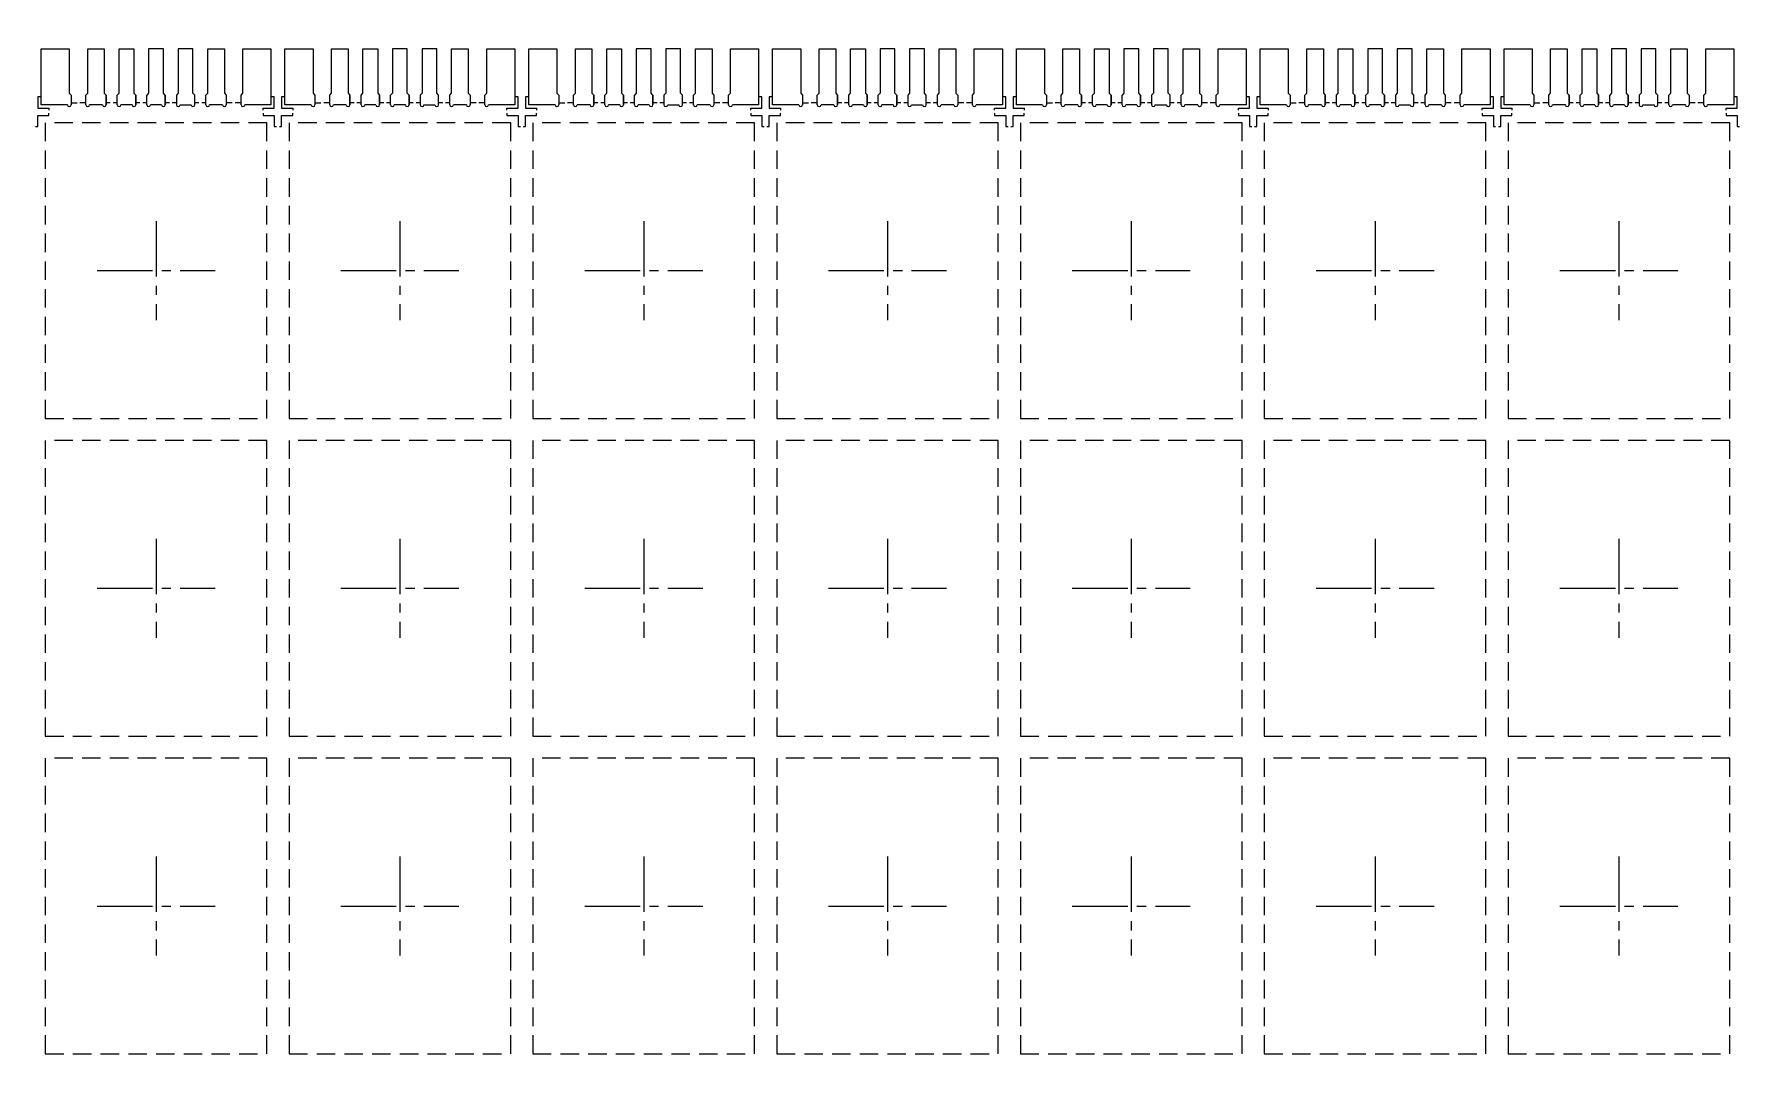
# Model space of a CAD drawing. Extents: x 1532 to 1650, y 120 to 288.
# Drawn here: x 1582.41 to 1605.51, y 253.35 to 267.3 of the extents above; entities that cross this region are included whole.
import ezdxf

# ---------------------------------------------------------------- set-up
doc = ezdxf.new("R2010")
doc.units = 0
doc.header["$MEASUREMENT"] = 0
for name, pattern in [('CENTER', [2, 1.25, -0.25, 0.25, -0.25]), ('CENTER2', [1.125, 0.75, -0.125, 0.125, -0.125]), ('HIDDEN', [0.375, 0.25, -0.125])]:
    doc.linetypes.add(name, pattern=pattern)
for name, color, linetype in [('LFBOTTOM', 4, 'Continuous'), ('LFTOP', 7, 'Continuous'), ('中心线', 1, 'CENTER2'), ('标注', 4, 'Continuous')]:
    doc.layers.add(name, color=color, linetype=linetype)
doc.layers.add('PKG', color=2, linetype='CENTER', lineweight=35)
doc.styles.add('SIMPLEX', font='SIMPLEX')
doc.dimstyles.new('2-0', dxfattribs={"dimtxt": 0.08, "dimasz": 0.12, "dimexe": 0.05, "dimexo": 0.025, "dimgap": 0.025, "dimtad": 0, "dimdec": 3, "dimzin": 1, "dimdsep": 46, "dimtxsty": 'SIMPLEX', "dimcen": 0.05, "dimadec": 0, "dimazin": 0, "dimtfac": 1, "dimtdec": 3, "dimtmove": 0, "dimatfit": 3, "dimfxl": 1, "dimarcsym": 0})

# ---------------------------------------------------------------- blocks, each defined once
blk = doc.blocks.new('*D2')
at = {"layer": 'Defpoints', "color": 0, "transparency": 16777216}
for p in [(1032.654, -491.735), (1040.022, -491.735), (1074.872, -518.035)]:
    blk.add_point(p, dxfattribs=at)
at = {"layer": '标注', "color": 0, "lineweight": -2, "transparency": 16777216}
for p, q in [((1033.654, -491.735), (1032.654, -491.735)), ((1034.654, -491.735), (1033.654, -491.735)), ((1039.872, -491.735), (1034.654, -491.735))]:
    blk.add_line(p, q, dxfattribs=at)
at = {"layer": '标注', "color": 0, "lineweight": 0, "transparency": 16777216, "insert": (1028.79, -491.735), "char_height": 1.5, "attachment_point": 5, "style": 'SIMPLEX'}
blk.add_mtext('26.300', dxfattribs=at)
blk = doc.blocks.new('*D4')
at = {"layer": 'Defpoints', "color": 0, "transparency": 16777216}
for p in [(1032.654, -486.035), (1040.022, -486.035), (1074.872, -518.035)]:
    blk.add_point(p, dxfattribs=at)
at = {"layer": '标注', "color": 0, "lineweight": -2, "transparency": 16777216}
for p, q in [((1033.654, -486.035), (1032.654, -486.035)), ((1034.654, -486.035), (1033.654, -486.035)), ((1039.872, -486.035), (1034.654, -486.035))]:
    blk.add_line(p, q, dxfattribs=at)
at = {"layer": '标注', "color": 0, "lineweight": 0, "transparency": 16777216, "insert": (1024.647, -486.035), "char_height": 1.5, "attachment_point": 5, "style": 'SIMPLEX'}
blk.add_mtext('32.000%%P0.300', dxfattribs=at)
blk = doc.blocks.new('*D5')
at = {"layer": 'Defpoints', "color": 0, "transparency": 16777216}
for p in [(1032.654, -484.06), (1074.47, -484.42), (1074.872, -518.035)]:
    blk.add_point(p, dxfattribs=at)
at = {"layer": '标注', "color": 0, "lineweight": -2, "transparency": 16777216}
for p, q in [((1033.654, -484.06), (1032.654, -484.06)), ((1034.654, -484.42), (1033.654, -484.06)), ((1073.47, -484.42), (1034.654, -484.42))]:
    blk.add_line(p, q, dxfattribs=at)
at = {"layer": '标注', "color": 0, "lineweight": 0, "transparency": 16777216, "insert": (1028.583, -484.06), "char_height": 1.5, "attachment_point": 5, "style": 'SIMPLEX'}
blk.add_mtext('33.615', dxfattribs=at)
blk = doc.blocks.new('*D21')
at = {"layer": 'Defpoints', "color": 0, "transparency": 16777216}
for p in [(1032.654, -481.536), (1041.022, -483.035), (1074.872, -518.035)]:
    blk.add_point(p, dxfattribs=at)
at = {"layer": '标注', "color": 0, "lineweight": -2, "transparency": 16777216}
for p, q in [((1033.654, -481.536), (1032.654, -481.536)), ((1034.654, -483.035), (1033.654, -481.536)), ((1040.872, -483.035), (1034.654, -483.035))]:
    blk.add_line(p, q, dxfattribs=at)
at = {"layer": '标注', "color": 0, "lineweight": 0, "transparency": 16777216, "insert": (1028.79, -481.536), "char_height": 1.5, "attachment_point": 5, "style": 'SIMPLEX'}
blk.add_mtext('35.000', dxfattribs=at)
blk = doc.blocks.new('*D25')
at = {"layer": 'Defpoints', "color": 0, "transparency": 16777216}
for p in [(1105.622, -491.735), (1109.294, -491.735), (1074.872, -518.035)]:
    blk.add_point(p, dxfattribs=at)
at = {"layer": '标注', "color": 0, "lineweight": -2, "transparency": 16777216}
blk.add_line((1105.772, -491.735), (1109.294, -491.735), dxfattribs=at)
at = {"layer": '标注', "color": 0, "lineweight": 0, "transparency": 16777216, "insert": (1113.158, -491.735), "char_height": 1.5, "attachment_point": 5, "style": 'SIMPLEX'}
blk.add_mtext('26.300', dxfattribs=at)

msp = doc.modelspace()

# ---------------------------------------------------------------- linework, layer by layer
at = {"layer": 'LFBOTTOM', "linetype": 'HIDDEN', "lineweight": 0}
for p, q in [((1582.908, 266.3659), (1582.989, 266.3659)), ((1583.108, 266.3659), (1583.027, 266.3659)), ((1586.208, 266.3659), (1586.289, 266.3659)), ((1586.408, 266.3659), (1586.327, 266.3659)), ((1589.508, 266.3659), (1589.589, 266.3659)), ((1589.708, 266.3659), (1589.627, 266.3659)), ((1592.808, 266.3659), (1592.889, 266.3659)), ((1593.008, 266.3659), (1592.927, 266.3659)), ((1596.108, 266.3659), (1596.189, 266.3659)), ((1596.308, 266.3659), (1596.227, 266.3659)), ((1599.408, 266.3659), (1599.489, 266.3659)), ((1599.608, 266.3659), (1599.527, 266.3659)), ((1602.708, 266.3659), (1602.789, 266.3659)), ((1602.908, 266.3659), (1602.827, 266.3659))]:
    msp.add_line(p, q, dxfattribs=at)
at = {"layer": 'LFBOTTOM', "lineweight": 0}
for points in [[(1582.503, 266.4459), (1582.458, 266.4459), (1582.458, 266.2959), (1582.608, 266.2959), (1582.608, 266.2649)], [(1585.508, 266.2649), (1585.508, 266.2959), (1585.658, 266.2959), (1585.658, 266.4459), (1585.613, 266.4459)], [(1585.803, 266.4459), (1585.758, 266.4459), (1585.758, 266.2959), (1585.908, 266.2959), (1585.908, 266.2649)], [(1588.808, 266.2649), (1588.808, 266.2959), (1588.958, 266.2959), (1588.958, 266.4459), (1588.913, 266.4459)], [(1589.103, 266.4459), (1589.058, 266.4459), (1589.058, 266.2959), (1589.208, 266.2959), (1589.208, 266.2649)], [(1592.108, 266.2649), (1592.108, 266.2959), (1592.258, 266.2959), (1592.258, 266.4459), (1592.213, 266.4459)], [(1592.403, 266.4459), (1592.358, 266.4459), (1592.358, 266.2959), (1592.508, 266.2959), (1592.508, 266.2649)], [(1595.408, 266.2649), (1595.408, 266.2959), (1595.558, 266.2959), (1595.558, 266.4459), (1595.513, 266.4459)], [(1595.703, 266.4459), (1595.658, 266.4459), (1595.658, 266.2959), (1595.808, 266.2959), (1595.808, 266.2649)], [(1598.708, 266.2649), (1598.708, 266.2959), (1598.858, 266.2959), (1598.858, 266.4459), (1598.813, 266.4459)], [(1599.003, 266.4459), (1598.958, 266.4459), (1598.958, 266.2959), (1599.108, 266.2959), (1599.108, 266.2649)], [(1602.008, 266.2649), (1602.008, 266.2959), (1602.158, 266.2959), (1602.158, 266.4459), (1602.113, 266.4459)], [(1602.303, 266.4459), (1602.258, 266.4459), (1602.258, 266.2959), (1602.408, 266.2959), (1602.408, 266.2649)], [(1605.308, 266.2649), (1605.308, 266.2959), (1605.458, 266.2959), (1605.458, 266.4459), (1605.413, 266.4459)], [(1582.427, 266.0459), (1582.458, 266.0459), (1582.458, 266.1959), (1582.608, 266.1959), (1582.608, 266.2269)], [(1585.508, 266.2269), (1585.508, 266.1959), (1585.658, 266.1959), (1585.658, 266.0459), (1585.689, 266.0459)], [(1585.727, 266.0459), (1585.758, 266.0459), (1585.758, 266.1959), (1585.908, 266.1959), (1585.908, 266.2269)], [(1588.808, 266.2269), (1588.808, 266.1959), (1588.958, 266.1959), (1588.958, 266.0459), (1588.989, 266.0459)], [(1589.027, 266.0459), (1589.058, 266.0459), (1589.058, 266.1959), (1589.208, 266.1959), (1589.208, 266.2269)], [(1592.108, 266.2269), (1592.108, 266.1959), (1592.258, 266.1959), (1592.258, 266.0459), (1592.289, 266.0459)], [(1592.327, 266.0459), (1592.358, 266.0459), (1592.358, 266.1959), (1592.508, 266.1959), (1592.508, 266.2269)], [(1595.408, 266.2269), (1595.408, 266.1959), (1595.558, 266.1959), (1595.558, 266.0459), (1595.589, 266.0459)], [(1595.627, 266.0459), (1595.658, 266.0459), (1595.658, 266.1959), (1595.808, 266.1959), (1595.808, 266.2269)], [(1598.708, 266.2269), (1598.708, 266.1959), (1598.858, 266.1959), (1598.858, 266.0459), (1598.889, 266.0459)], [(1598.927, 266.0459), (1598.958, 266.0459), (1598.958, 266.1959), (1599.108, 266.1959), (1599.108, 266.2269)], [(1602.008, 266.2269), (1602.008, 266.1959), (1602.158, 266.1959), (1602.158, 266.0459), (1602.189, 266.0459)], [(1602.227, 266.0459), (1602.258, 266.0459), (1602.258, 266.1959), (1602.408, 266.1959), (1602.408, 266.2269)], [(1605.308, 266.2269), (1605.308, 266.1959), (1605.458, 266.1959), (1605.458, 266.0459), (1605.489, 266.0459)]]:
    msp.add_lwpolyline(points, dxfattribs=at)
at = {"layer": 'LFBOTTOM', "linetype": 'ByBlock', "lineweight": 0}
for points in [[(1583.439, 266.3659), (1583.383, 266.3659)], [(1583.533, 266.3659), (1583.477, 266.3659)], [(1583.839, 266.3659), (1583.783, 266.3659)], [(1583.933, 266.3659), (1583.877, 266.3659)], [(1584.239, 266.3659), (1584.183, 266.3659)], [(1584.333, 266.3659), (1584.277, 266.3659)], [(1584.639, 266.3659), (1584.583, 266.3659)], [(1584.733, 266.3659), (1584.677, 266.3659)], [(1585.089, 266.3659), (1585.008, 266.3659)], [(1585.208, 266.3659), (1585.127, 266.3659)], [(1586.739, 266.3659), (1586.683, 266.3659)], [(1586.833, 266.3659), (1586.777, 266.3659)], [(1587.139, 266.3659), (1587.083, 266.3659)], [(1587.233, 266.3659), (1587.177, 266.3659)], [(1587.539, 266.3659), (1587.483, 266.3659)], [(1587.633, 266.3659), (1587.577, 266.3659)], [(1587.939, 266.3659), (1587.883, 266.3659)], [(1588.033, 266.3659), (1587.977, 266.3659)], [(1588.389, 266.3659), (1588.308, 266.3659)], [(1588.508, 266.3659), (1588.427, 266.3659)], [(1590.039, 266.3659), (1589.983, 266.3659)], [(1590.133, 266.3659), (1590.077, 266.3659)], [(1590.439, 266.3659), (1590.383, 266.3659)], [(1590.533, 266.3659), (1590.477, 266.3659)], [(1590.839, 266.3659), (1590.783, 266.3659)], [(1590.933, 266.3659), (1590.877, 266.3659)], [(1591.239, 266.3659), (1591.183, 266.3659)], [(1591.333, 266.3659), (1591.277, 266.3659)], [(1591.689, 266.3659), (1591.608, 266.3659)], [(1591.808, 266.3659), (1591.727, 266.3659)], [(1593.339, 266.3659), (1593.283, 266.3659)], [(1593.433, 266.3659), (1593.377, 266.3659)], [(1593.739, 266.3659), (1593.683, 266.3659)], [(1593.833, 266.3659), (1593.777, 266.3659)], [(1594.139, 266.3659), (1594.083, 266.3659)], [(1594.233, 266.3659), (1594.177, 266.3659)], [(1594.539, 266.3659), (1594.483, 266.3659)], [(1594.633, 266.3659), (1594.577, 266.3659)], [(1594.989, 266.3659), (1594.908, 266.3659)], [(1595.108, 266.3659), (1595.027, 266.3659)], [(1596.639, 266.3659), (1596.583, 266.3659)], [(1596.733, 266.3659), (1596.677, 266.3659)], [(1597.039, 266.3659), (1596.983, 266.3659)], [(1597.133, 266.3659), (1597.077, 266.3659)], [(1597.439, 266.3659), (1597.383, 266.3659)], [(1597.533, 266.3659), (1597.477, 266.3659)], [(1597.839, 266.3659), (1597.783, 266.3659)], [(1597.933, 266.3659), (1597.877, 266.3659)], [(1598.289, 266.3659), (1598.208, 266.3659)], [(1598.408, 266.3659), (1598.327, 266.3659)], [(1599.939, 266.3659), (1599.883, 266.3659)], [(1600.033, 266.3659), (1599.977, 266.3659)], [(1600.339, 266.3659), (1600.283, 266.3659)], [(1600.433, 266.3659), (1600.377, 266.3659)], [(1600.739, 266.3659), (1600.683, 266.3659)], [(1600.833, 266.3659), (1600.777, 266.3659)], [(1601.139, 266.3659), (1601.083, 266.3659)], [(1601.233, 266.3659), (1601.177, 266.3659)], [(1601.589, 266.3659), (1601.508, 266.3659)], [(1601.708, 266.3659), (1601.627, 266.3659)], [(1603.239, 266.3659), (1603.183, 266.3659)], [(1603.333, 266.3659), (1603.277, 266.3659)], [(1603.639, 266.3659), (1603.583, 266.3659)], [(1603.733, 266.3659), (1603.677, 266.3659)], [(1604.039, 266.3659), (1603.983, 266.3659)], [(1604.133, 266.3659), (1604.077, 266.3659)], [(1604.439, 266.3659), (1604.383, 266.3659)], [(1604.533, 266.3659), (1604.477, 266.3659)], [(1604.889, 266.3659), (1604.808, 266.3659)], [(1605.008, 266.3659), (1604.927, 266.3659)]]:
    msp.add_lwpolyline(points, dxfattribs=at)
at = {"layer": 'LFTOP', "linetype": 'ByBlock', "lineweight": 0}
for p, q in [((1582.503, 266.3409), (1582.503, 267.0959)), ((1582.503, 267.0959), (1582.883, 267.0959)), ((1582.883, 267.0959), (1582.883, 266.4959)), ((1583.133, 266.4959), (1583.133, 267.0959)), ((1583.133, 267.0959), (1583.358, 267.0959)), ((1583.358, 267.0959), (1583.358, 266.4959)), ((1583.558, 266.4959), (1583.558, 267.0959)), ((1583.558, 267.0959), (1583.758, 267.0959)), ((1583.758, 267.0959), (1583.758, 266.4959)), ((1584.158, 267.0959), (1583.958, 267.0959)), ((1583.958, 267.0959), (1583.958, 266.4959)), ((1584.158, 266.4959), (1584.158, 267.0959)), ((1584.558, 267.0959), (1584.358, 267.0959)), ((1584.358, 267.0959), (1584.358, 266.4959)), ((1584.558, 266.4959), (1584.558, 267.0959)), ((1584.758, 267.0959), (1584.983, 267.0959)), ((1584.758, 266.4959), (1584.758, 267.0959)), ((1584.983, 267.0959), (1584.983, 266.4959)), ((1585.233, 266.4959), (1585.233, 267.0959)), ((1585.233, 267.0959), (1585.613, 267.0959)), ((1585.613, 267.0959), (1585.613, 266.3409)), ((1585.803, 266.3409), (1585.803, 267.0959)), ((1585.803, 267.0959), (1586.183, 267.0959)), ((1586.183, 267.0959), (1586.183, 266.4959)), ((1586.433, 266.4959), (1586.433, 267.0959)), ((1586.433, 267.0959), (1586.658, 267.0959)), ((1586.658, 267.0959), (1586.658, 266.4959)), ((1586.858, 266.4959), (1586.858, 267.0959)), ((1586.858, 267.0959), (1587.058, 267.0959)), ((1587.058, 267.0959), (1587.058, 266.4959)), ((1587.458, 267.0959), (1587.258, 267.0959)), ((1587.258, 267.0959), (1587.258, 266.4959)), ((1587.458, 266.4959), (1587.458, 267.0959)), ((1587.858, 267.0959), (1587.658, 267.0959)), ((1587.658, 267.0959), (1587.658, 266.4959)), ((1587.858, 266.4959), (1587.858, 267.0959)), ((1588.058, 267.0959), (1588.283, 267.0959)), ((1588.058, 266.4959), (1588.058, 267.0959)), ((1588.283, 267.0959), (1588.283, 266.4959)), ((1588.533, 266.4959), (1588.533, 267.0959)), ((1588.533, 267.0959), (1588.913, 267.0959)), ((1588.913, 267.0959), (1588.913, 266.3409)), ((1589.103, 266.3409), (1589.103, 267.0959)), ((1589.103, 267.0959), (1589.483, 267.0959)), ((1589.483, 267.0959), (1589.483, 266.4959)), ((1589.733, 266.4959), (1589.733, 267.0959)), ((1589.733, 267.0959), (1589.958, 267.0959)), ((1589.958, 267.0959), (1589.958, 266.4959)), ((1590.158, 266.4959), (1590.158, 267.0959)), ((1590.158, 267.0959), (1590.358, 267.0959)), ((1590.358, 267.0959), (1590.358, 266.4959)), ((1590.758, 267.0959), (1590.558, 267.0959)), ((1590.558, 267.0959), (1590.558, 266.4959)), ((1590.758, 266.4959), (1590.758, 267.0959)), ((1591.158, 267.0959), (1590.958, 267.0959)), ((1590.958, 267.0959), (1590.958, 266.4959)), ((1591.158, 266.4959), (1591.158, 267.0959)), ((1591.358, 267.0959), (1591.583, 267.0959)), ((1591.358, 266.4959), (1591.358, 267.0959)), ((1591.583, 267.0959), (1591.583, 266.4959)), ((1591.833, 266.4959), (1591.833, 267.0959)), ((1591.833, 267.0959), (1592.213, 267.0959)), ((1592.213, 267.0959), (1592.213, 266.3409)), ((1592.403, 266.3409), (1592.403, 267.0959)), ((1592.403, 267.0959), (1592.783, 267.0959)), ((1592.783, 267.0959), (1592.783, 266.4959)), ((1593.033, 266.4959), (1593.033, 267.0959)), ((1593.033, 267.0959), (1593.258, 267.0959)), ((1593.258, 267.0959), (1593.258, 266.4959)), ((1593.458, 266.4959), (1593.458, 267.0959)), ((1593.458, 267.0959), (1593.658, 267.0959)), ((1593.658, 267.0959), (1593.658, 266.4959)), ((1594.058, 267.0959), (1593.858, 267.0959)), ((1593.858, 267.0959), (1593.858, 266.4959)), ((1594.058, 266.4959), (1594.058, 267.0959)), ((1594.458, 267.0959), (1594.258, 267.0959)), ((1594.258, 267.0959), (1594.258, 266.4959)), ((1594.458, 266.4959), (1594.458, 267.0959)), ((1594.658, 267.0959), (1594.883, 267.0959)), ((1594.658, 266.4959), (1594.658, 267.0959)), ((1594.883, 267.0959), (1594.883, 266.4959)), ((1595.133, 266.4959), (1595.133, 267.0959)), ((1595.133, 267.0959), (1595.513, 267.0959)), ((1595.513, 267.0959), (1595.513, 266.3409)), ((1595.703, 266.3409), (1595.703, 267.0959)), ((1595.703, 267.0959), (1596.083, 267.0959)), ((1596.083, 267.0959), (1596.083, 266.4959)), ((1596.333, 266.4959), (1596.333, 267.0959)), ((1596.333, 267.0959), (1596.558, 267.0959)), ((1596.558, 267.0959), (1596.558, 266.4959)), ((1596.758, 266.4959), (1596.758, 267.0959)), ((1596.758, 267.0959), (1596.958, 267.0959)), ((1596.958, 267.0959), (1596.958, 266.4959)), ((1597.358, 267.0959), (1597.158, 267.0959)), ((1597.158, 267.0959), (1597.158, 266.4959)), ((1597.358, 266.4959), (1597.358, 267.0959)), ((1597.758, 267.0959), (1597.558, 267.0959)), ((1597.558, 267.0959), (1597.558, 266.4959)), ((1597.758, 266.4959), (1597.758, 267.0959)), ((1597.958, 267.0959), (1598.183, 267.0959)), ((1597.958, 266.4959), (1597.958, 267.0959)), ((1598.183, 267.0959), (1598.183, 266.4959)), ((1598.433, 266.4959), (1598.433, 267.0959)), ((1598.433, 267.0959), (1598.813, 267.0959)), ((1598.813, 267.0959), (1598.813, 266.3409)), ((1599.003, 266.3409), (1599.003, 267.0959)), ((1599.003, 267.0959), (1599.383, 267.0959)), ((1599.383, 267.0959), (1599.383, 266.4959)), ((1599.633, 266.4959), (1599.633, 267.0959)), ((1599.633, 267.0959), (1599.858, 267.0959)), ((1599.858, 267.0959), (1599.858, 266.4959)), ((1600.058, 266.4959), (1600.058, 267.0959)), ((1600.058, 267.0959), (1600.258, 267.0959)), ((1600.258, 267.0959), (1600.258, 266.4959)), ((1600.658, 267.0959), (1600.458, 267.0959)), ((1600.458, 267.0959), (1600.458, 266.4959)), ((1600.658, 266.4959), (1600.658, 267.0959)), ((1601.058, 267.0959), (1600.858, 267.0959)), ((1600.858, 267.0959), (1600.858, 266.4959)), ((1601.058, 266.4959), (1601.058, 267.0959)), ((1601.258, 267.0959), (1601.483, 267.0959)), ((1601.258, 266.4959), (1601.258, 267.0959)), ((1601.483, 267.0959), (1601.483, 266.4959)), ((1601.733, 266.4959), (1601.733, 267.0959)), ((1601.733, 267.0959), (1602.113, 267.0959)), ((1602.113, 267.0959), (1602.113, 266.3409)), ((1602.303, 266.3409), (1602.303, 267.0959)), ((1602.303, 267.0959), (1602.683, 267.0959)), ((1602.683, 267.0959), (1602.683, 266.4959)), ((1602.933, 266.4959), (1602.933, 267.0959)), ((1602.933, 267.0959), (1603.158, 267.0959)), ((1603.158, 267.0959), (1603.158, 266.4959)), ((1603.358, 266.4959), (1603.358, 267.0959)), ((1603.358, 267.0959), (1603.558, 267.0959)), ((1603.558, 267.0959), (1603.558, 266.4959)), ((1603.958, 267.0959), (1603.758, 267.0959)), ((1603.758, 267.0959), (1603.758, 266.4959)), ((1603.958, 266.4959), (1603.958, 267.0959)), ((1604.358, 267.0959), (1604.158, 267.0959)), ((1604.158, 267.0959), (1604.158, 266.4959)), ((1604.358, 266.4959), (1604.358, 267.0959)), ((1604.558, 267.0959), (1604.783, 267.0959)), ((1604.558, 266.4959), (1604.558, 267.0959)), ((1604.783, 267.0959), (1604.783, 266.4959)), ((1605.033, 266.4959), (1605.033, 267.0959)), ((1605.033, 267.0959), (1605.413, 267.0959)), ((1605.413, 267.0959), (1605.413, 266.3409)), ((1582.883, 266.4959), (1582.908, 266.4709)), ((1582.908, 266.4709), (1582.908, 266.3409)), ((1583.108, 266.4709), (1583.133, 266.4959)), ((1583.108, 266.3409), (1583.108, 266.4709)), ((1583.358, 266.4959), (1583.383, 266.4709)), ((1583.383, 266.4709), (1583.383, 266.3409)), ((1583.533, 266.4709), (1583.558, 266.4959)), ((1583.533, 266.3409), (1583.533, 266.4709)), ((1583.758, 266.4959), (1583.783, 266.4709)), ((1583.783, 266.4709), (1583.783, 266.3409)), ((1583.958, 266.4959), (1583.933, 266.4709)), ((1583.933, 266.3409), (1583.933, 266.4709)), ((1584.183, 266.4709), (1584.158, 266.4959)), ((1584.183, 266.4709), (1584.183, 266.3409)), ((1584.358, 266.4959), (1584.333, 266.4709)), ((1584.333, 266.4709), (1584.333, 266.3409)), ((1584.583, 266.4709), (1584.558, 266.4959)), ((1584.583, 266.3409), (1584.583, 266.4709)), ((1584.733, 266.4709), (1584.758, 266.4959)), ((1584.733, 266.3409), (1584.733, 266.4709)), ((1584.983, 266.4959), (1585.008, 266.4709)), ((1585.008, 266.4709), (1585.008, 266.3409)), ((1585.208, 266.4709), (1585.233, 266.4959)), ((1585.208, 266.3409), (1585.208, 266.4709)), ((1586.183, 266.4959), (1586.208, 266.4709)), ((1586.208, 266.4709), (1586.208, 266.3409)), ((1586.408, 266.4709), (1586.433, 266.4959)), ((1586.408, 266.3409), (1586.408, 266.4709)), ((1586.658, 266.4959), (1586.683, 266.4709)), ((1586.683, 266.4709), (1586.683, 266.3409)), ((1586.833, 266.4709), (1586.858, 266.4959)), ((1586.833, 266.3409), (1586.833, 266.4709)), ((1587.058, 266.4959), (1587.083, 266.4709)), ((1587.083, 266.4709), (1587.083, 266.3409)), ((1587.258, 266.4959), (1587.233, 266.4709)), ((1587.233, 266.3409), (1587.233, 266.4709)), ((1587.483, 266.4709), (1587.458, 266.4959)), ((1587.483, 266.4709), (1587.483, 266.3409)), ((1587.658, 266.4959), (1587.633, 266.4709)), ((1587.633, 266.4709), (1587.633, 266.3409)), ((1587.883, 266.4709), (1587.858, 266.4959)), ((1587.883, 266.3409), (1587.883, 266.4709)), ((1588.033, 266.4709), (1588.058, 266.4959)), ((1588.033, 266.3409), (1588.033, 266.4709)), ((1588.283, 266.4959), (1588.308, 266.4709)), ((1588.308, 266.4709), (1588.308, 266.3409)), ((1588.508, 266.4709), (1588.533, 266.4959)), ((1588.508, 266.3409), (1588.508, 266.4709)), ((1589.483, 266.4959), (1589.508, 266.4709)), ((1589.508, 266.4709), (1589.508, 266.3409)), ((1589.708, 266.4709), (1589.733, 266.4959)), ((1589.708, 266.3409), (1589.708, 266.4709)), ((1589.958, 266.4959), (1589.983, 266.4709)), ((1589.983, 266.4709), (1589.983, 266.3409)), ((1590.133, 266.4709), (1590.158, 266.4959)), ((1590.133, 266.3409), (1590.133, 266.4709)), ((1590.358, 266.4959), (1590.383, 266.4709)), ((1590.383, 266.4709), (1590.383, 266.3409)), ((1590.558, 266.4959), (1590.533, 266.4709)), ((1590.533, 266.3409), (1590.533, 266.4709)), ((1590.783, 266.4709), (1590.758, 266.4959)), ((1590.783, 266.4709), (1590.783, 266.3409)), ((1590.958, 266.4959), (1590.933, 266.4709)), ((1590.933, 266.4709), (1590.933, 266.3409)), ((1591.183, 266.4709), (1591.158, 266.4959)), ((1591.183, 266.3409), (1591.183, 266.4709)), ((1591.333, 266.4709), (1591.358, 266.4959)), ((1591.333, 266.3409), (1591.333, 266.4709)), ((1591.583, 266.4959), (1591.608, 266.4709)), ((1591.608, 266.4709), (1591.608, 266.3409)), ((1591.808, 266.4709), (1591.833, 266.4959)), ((1591.808, 266.3409), (1591.808, 266.4709)), ((1592.783, 266.4959), (1592.808, 266.4709)), ((1592.808, 266.4709), (1592.808, 266.3409)), ((1593.008, 266.4709), (1593.033, 266.4959)), ((1593.008, 266.3409), (1593.008, 266.4709)), ((1593.258, 266.4959), (1593.283, 266.4709)), ((1593.283, 266.4709), (1593.283, 266.3409)), ((1593.433, 266.4709), (1593.458, 266.4959)), ((1593.433, 266.3409), (1593.433, 266.4709)), ((1593.658, 266.4959), (1593.683, 266.4709)), ((1593.683, 266.4709), (1593.683, 266.3409)), ((1593.858, 266.4959), (1593.833, 266.4709)), ((1593.833, 266.3409), (1593.833, 266.4709)), ((1594.083, 266.4709), (1594.058, 266.4959)), ((1594.083, 266.4709), (1594.083, 266.3409)), ((1594.258, 266.4959), (1594.233, 266.4709)), ((1594.233, 266.4709), (1594.233, 266.3409)), ((1594.483, 266.4709), (1594.458, 266.4959)), ((1594.483, 266.3409), (1594.483, 266.4709)), ((1594.633, 266.4709), (1594.658, 266.4959)), ((1594.633, 266.3409), (1594.633, 266.4709)), ((1594.883, 266.4959), (1594.908, 266.4709)), ((1594.908, 266.4709), (1594.908, 266.3409)), ((1595.108, 266.4709), (1595.133, 266.4959)), ((1595.108, 266.3409), (1595.108, 266.4709)), ((1596.083, 266.4959), (1596.108, 266.4709)), ((1596.108, 266.4709), (1596.108, 266.3409)), ((1596.308, 266.4709), (1596.333, 266.4959)), ((1596.308, 266.3409), (1596.308, 266.4709)), ((1596.558, 266.4959), (1596.583, 266.4709)), ((1596.583, 266.4709), (1596.583, 266.3409)), ((1596.733, 266.4709), (1596.758, 266.4959)), ((1596.733, 266.3409), (1596.733, 266.4709)), ((1596.958, 266.4959), (1596.983, 266.4709)), ((1596.983, 266.4709), (1596.983, 266.3409)), ((1597.158, 266.4959), (1597.133, 266.4709)), ((1597.133, 266.3409), (1597.133, 266.4709)), ((1597.383, 266.4709), (1597.358, 266.4959)), ((1597.383, 266.4709), (1597.383, 266.3409)), ((1597.558, 266.4959), (1597.533, 266.4709)), ((1597.533, 266.4709), (1597.533, 266.3409)), ((1597.783, 266.4709), (1597.758, 266.4959)), ((1597.783, 266.3409), (1597.783, 266.4709)), ((1597.933, 266.4709), (1597.958, 266.4959)), ((1597.933, 266.3409), (1597.933, 266.4709)), ((1598.183, 266.4959), (1598.208, 266.4709)), ((1598.208, 266.4709), (1598.208, 266.3409)), ((1598.408, 266.4709), (1598.433, 266.4959)), ((1598.408, 266.3409), (1598.408, 266.4709)), ((1599.383, 266.4959), (1599.408, 266.4709)), ((1599.408, 266.4709), (1599.408, 266.3409)), ((1599.608, 266.4709), (1599.633, 266.4959)), ((1599.608, 266.3409), (1599.608, 266.4709)), ((1599.858, 266.4959), (1599.883, 266.4709)), ((1599.883, 266.4709), (1599.883, 266.3409)), ((1600.033, 266.4709), (1600.058, 266.4959)), ((1600.033, 266.3409), (1600.033, 266.4709)), ((1600.258, 266.4959), (1600.283, 266.4709)), ((1600.283, 266.4709), (1600.283, 266.3409)), ((1600.458, 266.4959), (1600.433, 266.4709)), ((1600.433, 266.3409), (1600.433, 266.4709)), ((1600.683, 266.4709), (1600.658, 266.4959)), ((1600.683, 266.4709), (1600.683, 266.3409)), ((1600.858, 266.4959), (1600.833, 266.4709)), ((1600.833, 266.4709), (1600.833, 266.3409)), ((1601.083, 266.4709), (1601.058, 266.4959)), ((1601.083, 266.3409), (1601.083, 266.4709)), ((1601.233, 266.4709), (1601.258, 266.4959)), ((1601.233, 266.3409), (1601.233, 266.4709)), ((1601.483, 266.4959), (1601.508, 266.4709)), ((1601.508, 266.4709), (1601.508, 266.3409)), ((1601.708, 266.4709), (1601.733, 266.4959)), ((1601.708, 266.3409), (1601.708, 266.4709)), ((1602.683, 266.4959), (1602.708, 266.4709)), ((1602.708, 266.4709), (1602.708, 266.3409)), ((1602.908, 266.4709), (1602.933, 266.4959)), ((1602.908, 266.3409), (1602.908, 266.4709)), ((1603.158, 266.4959), (1603.183, 266.4709)), ((1603.183, 266.4709), (1603.183, 266.3409)), ((1603.333, 266.4709), (1603.358, 266.4959)), ((1603.333, 266.3409), (1603.333, 266.4709)), ((1603.558, 266.4959), (1603.583, 266.4709)), ((1603.583, 266.4709), (1603.583, 266.3409)), ((1603.758, 266.4959), (1603.733, 266.4709)), ((1603.733, 266.3409), (1603.733, 266.4709)), ((1603.983, 266.4709), (1603.958, 266.4959)), ((1603.983, 266.4709), (1603.983, 266.3409)), ((1604.158, 266.4959), (1604.133, 266.4709)), ((1604.133, 266.4709), (1604.133, 266.3409)), ((1604.383, 266.4709), (1604.358, 266.4959)), ((1604.383, 266.3409), (1604.383, 266.4709)), ((1604.533, 266.4709), (1604.558, 266.4959)), ((1604.533, 266.3409), (1604.533, 266.4709)), ((1604.783, 266.4959), (1604.808, 266.4709)), ((1604.808, 266.4709), (1604.808, 266.3409)), ((1605.008, 266.4709), (1605.033, 266.4959)), ((1605.008, 266.3409), (1605.008, 266.4709)), ((1582.858, 266.3409), (1582.503, 266.3409)), ((1583.333, 266.3409), (1583.158, 266.3409)), ((1583.733, 266.3409), (1583.583, 266.3409)), ((1584.133, 266.3409), (1583.983, 266.3409)), ((1584.383, 266.3409), (1584.533, 266.3409)), ((1584.958, 266.3409), (1584.783, 266.3409)), ((1585.613, 266.3409), (1585.258, 266.3409)), ((1586.158, 266.3409), (1585.803, 266.3409)), ((1586.633, 266.3409), (1586.458, 266.3409)), ((1587.033, 266.3409), (1586.883, 266.3409)), ((1587.433, 266.3409), (1587.283, 266.3409)), ((1587.683, 266.3409), (1587.833, 266.3409)), ((1588.258, 266.3409), (1588.083, 266.3409)), ((1588.913, 266.3409), (1588.558, 266.3409)), ((1589.458, 266.3409), (1589.103, 266.3409)), ((1589.933, 266.3409), (1589.758, 266.3409)), ((1590.333, 266.3409), (1590.183, 266.3409)), ((1590.733, 266.3409), (1590.583, 266.3409)), ((1590.983, 266.3409), (1591.133, 266.3409)), ((1591.558, 266.3409), (1591.383, 266.3409)), ((1592.213, 266.3409), (1591.858, 266.3409)), ((1592.758, 266.3409), (1592.403, 266.3409)), ((1593.233, 266.3409), (1593.058, 266.3409)), ((1593.633, 266.3409), (1593.483, 266.3409)), ((1594.033, 266.3409), (1593.883, 266.3409)), ((1594.283, 266.3409), (1594.433, 266.3409)), ((1594.858, 266.3409), (1594.683, 266.3409)), ((1595.513, 266.3409), (1595.158, 266.3409)), ((1596.058, 266.3409), (1595.703, 266.3409)), ((1596.533, 266.3409), (1596.358, 266.3409)), ((1596.933, 266.3409), (1596.783, 266.3409)), ((1597.333, 266.3409), (1597.183, 266.3409)), ((1597.583, 266.3409), (1597.733, 266.3409)), ((1598.158, 266.3409), (1597.983, 266.3409)), ((1598.813, 266.3409), (1598.458, 266.3409)), ((1599.358, 266.3409), (1599.003, 266.3409)), ((1599.833, 266.3409), (1599.658, 266.3409)), ((1600.233, 266.3409), (1600.083, 266.3409)), ((1600.633, 266.3409), (1600.483, 266.3409)), ((1600.883, 266.3409), (1601.033, 266.3409)), ((1601.458, 266.3409), (1601.283, 266.3409)), ((1602.113, 266.3409), (1601.758, 266.3409)), ((1602.658, 266.3409), (1602.303, 266.3409)), ((1603.133, 266.3409), (1602.958, 266.3409)), ((1603.533, 266.3409), (1603.383, 266.3409)), ((1603.933, 266.3409), (1603.783, 266.3409)), ((1604.183, 266.3409), (1604.333, 266.3409)), ((1604.758, 266.3409), (1604.583, 266.3409)), ((1605.413, 266.3409), (1605.058, 266.3409))]:
    msp.add_line(p, q, dxfattribs=at)
at = {"layer": 'LFTOP', "linetype": 'Continuous', "lineweight": 0}
for p, q in [((1583.383, 266.3409), (1583.383, 266.4709)), ((1583.783, 266.3409), (1583.783, 266.4709)), ((1583.933, 266.3409), (1583.933, 266.4709)), ((1584.183, 266.3409), (1584.183, 266.4709)), ((1586.683, 266.3409), (1586.683, 266.4709)), ((1587.083, 266.3409), (1587.083, 266.4709)), ((1587.233, 266.3409), (1587.233, 266.4709)), ((1587.483, 266.3409), (1587.483, 266.4709)), ((1589.983, 266.3409), (1589.983, 266.4709)), ((1590.383, 266.3409), (1590.383, 266.4709)), ((1590.533, 266.3409), (1590.533, 266.4709)), ((1590.783, 266.3409), (1590.783, 266.4709)), ((1593.283, 266.3409), (1593.283, 266.4709)), ((1593.683, 266.3409), (1593.683, 266.4709)), ((1593.833, 266.3409), (1593.833, 266.4709)), ((1594.083, 266.3409), (1594.083, 266.4709)), ((1596.583, 266.3409), (1596.583, 266.4709)), ((1596.983, 266.3409), (1596.983, 266.4709)), ((1597.133, 266.3409), (1597.133, 266.4709)), ((1597.383, 266.3409), (1597.383, 266.4709)), ((1599.883, 266.3409), (1599.883, 266.4709)), ((1600.283, 266.3409), (1600.283, 266.4709)), ((1600.433, 266.3409), (1600.433, 266.4709)), ((1600.683, 266.3409), (1600.683, 266.4709)), ((1603.183, 266.3409), (1603.183, 266.4709)), ((1603.583, 266.3409), (1603.583, 266.4709)), ((1603.733, 266.3409), (1603.733, 266.4709)), ((1603.983, 266.3409), (1603.983, 266.4709))]:
    msp.add_line(p, q, dxfattribs=at)
at = {"layer": 'LFTOP', "linetype": 'ByBlock', "lineweight": 0}
for centre in [(1582.883, 266.3409), (1583.133, 266.3409), (1583.358, 266.3409), (1583.558, 266.3409), (1583.758, 266.3409), (1583.958, 266.3409), (1584.158, 266.3409), (1584.358, 266.3409), (1584.558, 266.3409), (1584.758, 266.3409), (1584.983, 266.3409), (1585.233, 266.3409), (1586.183, 266.3409), (1586.433, 266.3409), (1586.658, 266.3409), (1586.858, 266.3409), (1587.058, 266.3409), (1587.258, 266.3409), (1587.458, 266.3409), (1587.658, 266.3409), (1587.858, 266.3409), (1588.058, 266.3409), (1588.283, 266.3409), (1588.533, 266.3409), (1589.483, 266.3409), (1589.733, 266.3409), (1589.958, 266.3409), (1590.158, 266.3409), (1590.358, 266.3409), (1590.558, 266.3409), (1590.758, 266.3409), (1590.958, 266.3409), (1591.158, 266.3409), (1591.358, 266.3409), (1591.583, 266.3409), (1591.833, 266.3409), (1592.783, 266.3409), (1593.033, 266.3409), (1593.258, 266.3409), (1593.458, 266.3409), (1593.658, 266.3409), (1593.858, 266.3409), (1594.058, 266.3409), (1594.258, 266.3409), (1594.458, 266.3409), (1594.658, 266.3409), (1594.883, 266.3409), (1595.133, 266.3409), (1596.083, 266.3409), (1596.333, 266.3409), (1596.558, 266.3409), (1596.758, 266.3409), (1596.958, 266.3409), (1597.158, 266.3409), (1597.358, 266.3409), (1597.558, 266.3409), (1597.758, 266.3409), (1597.958, 266.3409), (1598.183, 266.3409), (1598.433, 266.3409), (1599.383, 266.3409), (1599.633, 266.3409), (1599.858, 266.3409), (1600.058, 266.3409), (1600.258, 266.3409), (1600.458, 266.3409), (1600.658, 266.3409), (1600.858, 266.3409), (1601.058, 266.3409), (1601.258, 266.3409), (1601.483, 266.3409), (1601.733, 266.3409), (1602.683, 266.3409), (1602.933, 266.3409), (1603.158, 266.3409), (1603.358, 266.3409), (1603.558, 266.3409), (1603.758, 266.3409), (1603.958, 266.3409), (1604.158, 266.3409), (1604.358, 266.3409), (1604.558, 266.3409), (1604.783, 266.3409), (1605.033, 266.3409)]:
    msp.add_arc(centre, 0.025, 180, 0, dxfattribs=at)
at = {"layer": 'PKG', "linetype": 'HIDDEN', "lineweight": 0}
for points in [[(1582.558, 262.0959), (1585.558, 262.0959), (1585.558, 266.0959), (1582.558, 266.0959)], [(1585.858, 262.0959), (1588.858, 262.0959), (1588.858, 266.0959), (1585.858, 266.0959)], [(1589.158, 262.0959), (1592.158, 262.0959), (1592.158, 266.0959), (1589.158, 266.0959)], [(1592.458, 262.0959), (1595.458, 262.0959), (1595.458, 266.0959), (1592.458, 266.0959)], [(1595.758, 262.0959), (1598.758, 262.0959), (1598.758, 266.0959), (1595.758, 266.0959)], [(1599.058, 262.0959), (1602.058, 262.0959), (1602.058, 266.0959), (1599.058, 266.0959)], [(1602.358, 262.0959), (1605.358, 262.0959), (1605.358, 266.0959), (1602.358, 266.0959)], [(1582.558, 257.7959), (1585.558, 257.7959), (1585.558, 261.7959), (1582.558, 261.7959)], [(1585.858, 257.7959), (1588.858, 257.7959), (1588.858, 261.7959), (1585.858, 261.7959)], [(1589.158, 257.7959), (1592.158, 257.7959), (1592.158, 261.7959), (1589.158, 261.7959)], [(1592.458, 257.7959), (1595.458, 257.7959), (1595.458, 261.7959), (1592.458, 261.7959)], [(1595.758, 257.7959), (1598.758, 257.7959), (1598.758, 261.7959), (1595.758, 261.7959)], [(1599.058, 257.7959), (1602.058, 257.7959), (1602.058, 261.7959), (1599.058, 261.7959)], [(1602.358, 257.7959), (1605.358, 257.7959), (1605.358, 261.7959), (1602.358, 261.7959)], [(1582.558, 253.4959), (1585.558, 253.4959), (1585.558, 257.4959), (1582.558, 257.4959)], [(1585.858, 253.4959), (1588.858, 253.4959), (1588.858, 257.4959), (1585.858, 257.4959)], [(1589.158, 253.4959), (1592.158, 253.4959), (1592.158, 257.4959), (1589.158, 257.4959)], [(1592.458, 253.4959), (1595.458, 253.4959), (1595.458, 257.4959), (1592.458, 257.4959)], [(1595.758, 253.4959), (1598.758, 253.4959), (1598.758, 257.4959), (1595.758, 257.4959)], [(1599.058, 253.4959), (1602.058, 253.4959), (1602.058, 257.4959), (1599.058, 257.4959)], [(1602.358, 253.4959), (1605.358, 253.4959), (1605.358, 257.4959), (1602.358, 257.4959)]]:
    msp.add_lwpolyline(points, close=True, dxfattribs=at)
at = {"layer": '中心线', "linetype": 'CENTER2', "lineweight": 0}
for p, q in [((1584.058, 264.7665), (1584.058, 263.4252)), ((1587.358, 264.7665), (1587.358, 263.4252)), ((1590.658, 264.7665), (1590.658, 263.4252)), ((1593.958, 264.7665), (1593.958, 263.4252)), ((1597.258, 264.7665), (1597.258, 263.4252)), ((1600.558, 264.7665), (1600.558, 263.4252)), ((1603.858, 264.7665), (1603.858, 263.4252)), ((1583.2596, 264.0959), (1584.8564, 264.0959)), ((1586.5596, 264.0959), (1588.1564, 264.0959)), ((1589.8596, 264.0959), (1591.4564, 264.0959)), ((1593.1596, 264.0959), (1594.7564, 264.0959)), ((1596.4596, 264.0959), (1598.0564, 264.0959)), ((1599.7596, 264.0959), (1601.3564, 264.0959)), ((1603.0596, 264.0959), (1604.6564, 264.0959)), ((1584.058, 260.4665), (1584.058, 259.1252)), ((1587.358, 260.4665), (1587.358, 259.1252)), ((1590.658, 260.4665), (1590.658, 259.1252)), ((1593.958, 260.4665), (1593.958, 259.1252)), ((1597.258, 260.4665), (1597.258, 259.1252)), ((1600.558, 260.4665), (1600.558, 259.1252)), ((1603.858, 260.4665), (1603.858, 259.1252)), ((1583.2596, 259.7959), (1584.8564, 259.7959)), ((1586.5596, 259.7959), (1588.1564, 259.7959)), ((1589.8596, 259.7959), (1591.4564, 259.7959)), ((1593.1596, 259.7959), (1594.7564, 259.7959)), ((1596.4596, 259.7959), (1598.0564, 259.7959)), ((1599.7596, 259.7959), (1601.3564, 259.7959)), ((1603.0596, 259.7959), (1604.6564, 259.7959)), ((1584.058, 256.1665), (1584.058, 254.8252)), ((1587.358, 256.1665), (1587.358, 254.8252)), ((1590.658, 256.1665), (1590.658, 254.8252)), ((1593.958, 256.1665), (1593.958, 254.8252)), ((1597.258, 256.1665), (1597.258, 254.8252)), ((1600.558, 256.1665), (1600.558, 254.8252)), ((1603.858, 256.1665), (1603.858, 254.8252)), ((1583.2596, 255.4959), (1584.8564, 255.4959)), ((1586.5596, 255.4959), (1588.1564, 255.4959)), ((1589.8596, 255.4959), (1591.4564, 255.4959)), ((1593.1596, 255.4959), (1594.7564, 255.4959)), ((1596.4596, 255.4959), (1598.0564, 255.4959)), ((1599.7596, 255.4959), (1601.3564, 255.4959)), ((1603.0596, 255.4959), (1604.6564, 255.4959))]:
    msp.add_line(p, q, dxfattribs=at)

# ---------------------------------------------------------------- dimensions: what is measured, and where the dimension line sits
at = {"layer": '标注', "lineweight": 0}
for feature_location, offset, override, picture, middle in [((1555.158, 273.2959), (-8.3675, 1.4991), {"dimtxt": 1.5, "dimasz": 0.5, "dimexo": 0.15, "dimgap": 0.15}, '*D21', (1542.9262, 274.795)), ((1588.6061, 271.9109), (-41.8156, 0.3599), {"dimtxt": 1.5, "dimasz": 0.5, "dimexo": 1, "dimgap": 0.5}, '*D5', (1542.7191, 272.2708)), ((1554.158, 264.5959), (-7.3675, 0.0002), {"dimtxt": 1.5, "dimasz": 0.5, "dimexo": 0.15, "dimgap": 0.15}, '*D2', (1542.9262, 264.5961)), ((1619.758, 264.5959), (3.6725, 0), {"dimtxt": 1.5, "dimasz": 0.5, "dimexo": 0.15, "dimgap": 0.15}, '*D25', (1627.2947, 264.5959))]:
    dim = msp.add_ordinate_dim(feature_location=feature_location, offset=offset, dtype=0, origin=(1589.008, 238.2959), dimstyle='2-0', override=override, dxfattribs=at)
    dim.commit()
    dim.dimension.update_dxf_attribs({"geometry": picture, "text_midpoint": middle, "insert": (514.1363, 756.3311)})
dim = msp.add_ordinate_dim(feature_location=(1554.158, 270.2959), offset=(-7.3675, 0.0002), dtype=0, origin=(1589.008, 238.2959), text='<>%%P0.300', dimstyle='2-0', override={"dimtxt": 1.5, "dimasz": 0.5, "dimexo": 0.15, "dimgap": 0.15}, dxfattribs=at)
dim.commit()
dim.dimension.update_dxf_attribs({"geometry": '*D4', "text_midpoint": (1538.7834, 270.2961), "insert": (514.1363, 756.3311)})

doc.saveas('drawing.dxf')
